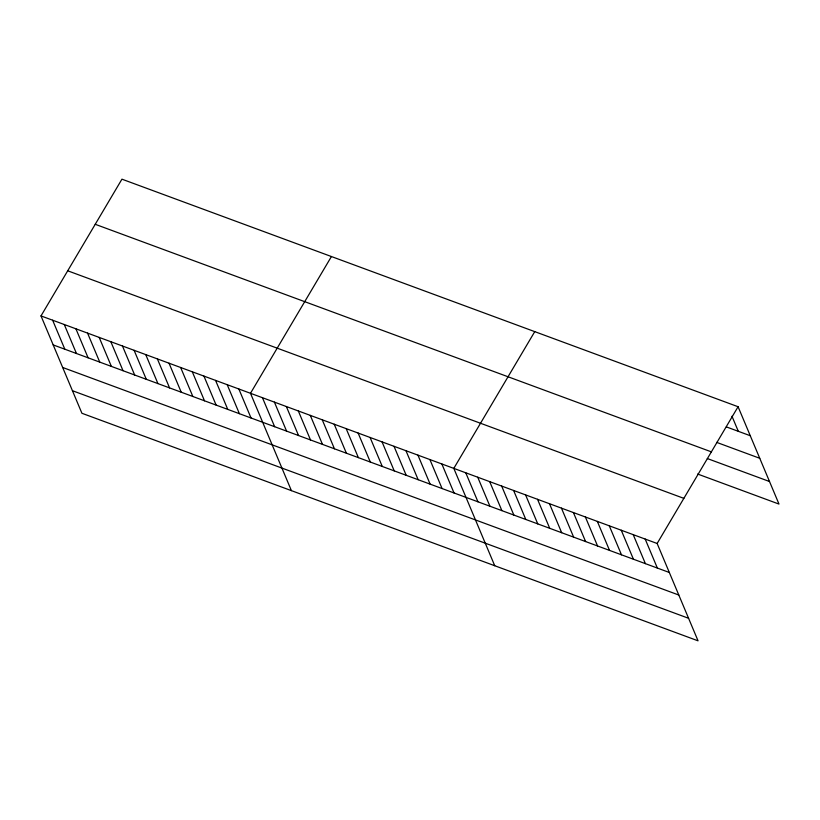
<?xml version="1.0" encoding="UTF-8"?>
<svg xmlns="http://www.w3.org/2000/svg" width="820" height="820" viewBox="0 0 820 820"><rect width="100%" height="100%" fill="white"/><g stroke="black" fill="none" stroke-linecap="round" stroke-linejoin="round"><path stroke-width="1.23" d="M41 315.915L657.138 543.486L698.056 640.83L81.918 413.27L41 315.915L121.944 179.17L738.082 406.73L779 504.085L697.666 474.042M331.423 256.537L250.489 393.292L291.407 490.637M534.753 331.639L453.808 468.384L494.737 565.739M657.138 543.486L738.082 406.73M726.346 426.892L750.269 435.727M716.69 442.38L759.75 458.288M95.233 224.29L711.37 451.861M707.322 458.554L769.519 481.524M67.712 270.795L683.849 498.355M53.187 344.912L669.325 572.483M62.668 367.473L678.806 595.033M72.437 390.709L688.574 618.28M731.973 416.232L738.307 431.31M645.176 539.068L657.363 568.065M633.214 534.65L645.401 563.647M621.252 530.232L633.44 559.23M609.291 525.815L621.488 554.812M597.339 521.397L609.526 550.394M585.377 516.979L597.565 545.976M573.416 512.561L585.603 541.559M561.454 508.144L573.641 537.141M549.492 503.726L561.679 532.723M537.53 499.308L549.718 528.305M525.569 494.89L537.766 523.888M513.617 490.473L525.804 519.47M501.655 486.055L513.843 515.052M489.694 481.637L501.881 510.634M477.732 477.219L489.919 506.217M465.77 472.802L477.957 501.799M441.847 463.966L454.034 492.963M429.895 459.548L442.082 488.546M417.933 455.131L430.121 484.128M405.972 450.723L418.159 479.71M394.01 446.305L406.197 475.292M382.048 441.888L394.235 470.875M370.086 437.47L382.274 466.457M358.125 433.052L370.312 462.039M346.173 428.634L358.361 457.621M334.212 424.217L346.399 453.204M322.25 419.799L334.437 448.786M310.288 415.381L322.475 444.368M298.326 410.963L310.513 439.95M286.364 406.546L298.552 435.533M274.403 402.128L286.59 431.115M262.451 397.71L274.638 426.697M238.845 388.987L251.033 417.985M227.212 384.693L239.399 413.69M215.568 380.398L227.755 409.385M203.934 376.093L216.121 405.09M192.3 371.798L204.487 400.795M180.656 367.503L192.843 396.49M169.022 363.198L181.21 392.196M157.378 358.904L169.566 387.901M145.745 354.609L157.932 383.596M134.101 350.304L146.288 379.301M122.467 346.009L134.654 374.996M110.833 341.704L123.02 370.702M99.189 337.409L111.376 366.407M87.555 333.115L99.743 362.102M75.911 328.81L88.099 357.807M64.278 324.515L76.465 353.512M52.634 320.22L64.821 349.207"/></g></svg>
